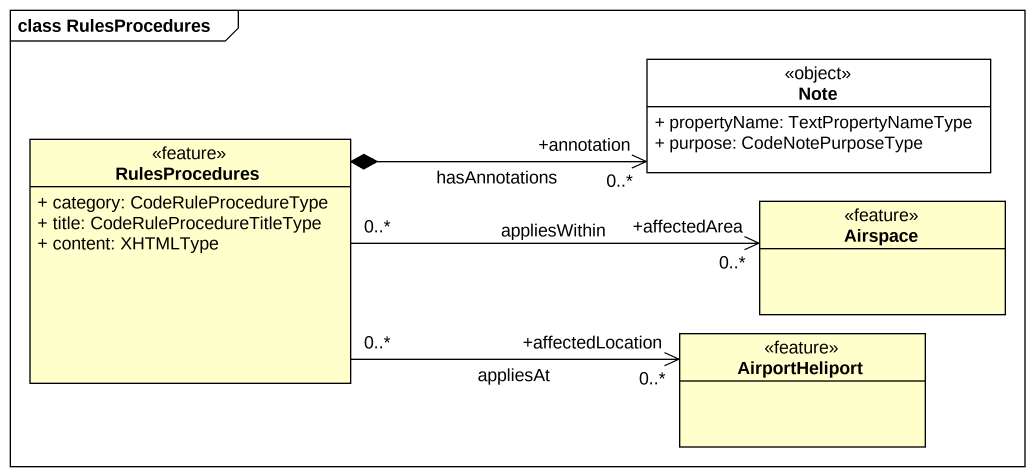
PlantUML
@startuml
mainframe class RulesProcedures
hide circle
hide empty members
skinparam classAttributeIconSize 0
class "Note" as Note_ <<object>> #FFFFFF {
  + propertyName: TextPropertyNameType
  + purpose: CodeNotePurposeType
}
class RulesProcedures <<feature>> {
  + category: CodeRuleProcedureType
  + title: CodeRuleProcedureTitleType
  + content: XHTMLType
}
class Airspace <<feature>>
class AirportHeliport <<feature>>
RulesProcedures *-right-> "+annotation\n0..*" Note_ : hasAnnotations
RulesProcedures "0..*" -right-> "+affectedArea\n0..*" Airspace : appliesWithin
RulesProcedures "0..*" -right-> "+affectedLocation\n0..*" AirportHeliport : appliesAt
@enduml
